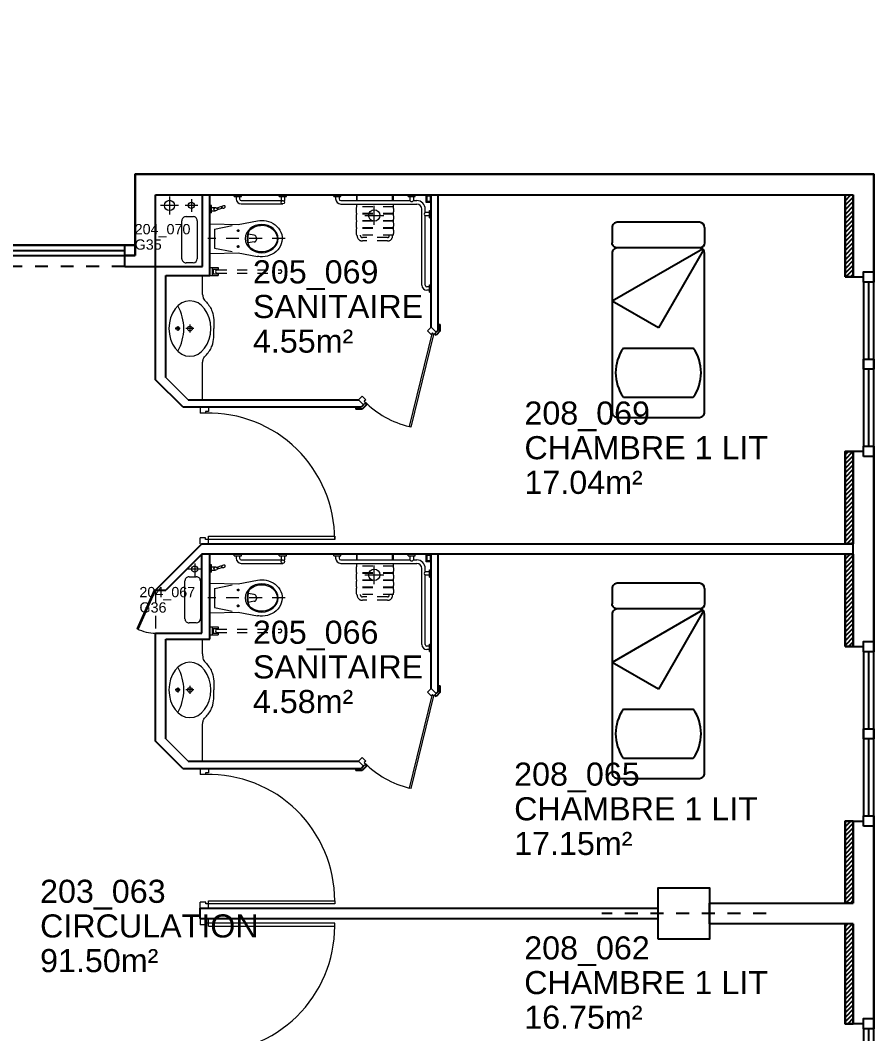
# Model space of a CAD drawing. Header units: metres. Extents: x -5 to 211, y -2 to 116.
# Drawn here: x 202.53 to 210.85, y 62.25 to 72.12 of the extents above; entities that cross this region are included whole.
import ezdxf

# ---------------------------------------------------------------- set-up
doc = ezdxf.new("R2010")
doc.units = ezdxf.units.M
doc.header["$MEASUREMENT"] = 0
for name, pattern in [('CACHÉ', [0.25, 0.125, -0.125]), ('CONTINU', [0]), ('HIDDEN2', [0.1875, 0.125, -0.0625])]:
    doc.linetypes.add(name, pattern=pattern)
doc.layers.get('0').update_dxf_attribs({"linetype": 'CONTINUOUS'})
for name, color, linetype, lineweight in [('003 Mur porteur', 7, 'CONTINUOUS', 18), ('A_PORT', 8, 'CONTINUOUS', 0), ('A_SANI', 5, 'CONTINU', 0)]:
    doc.layers.add(name, color=color, linetype=linetype, lineweight=lineweight)
for name, color, linetype in [('003 murs porteurs', 7, 'CONTINUOUS'), ('004 cloisons', 7, 'CONTINUOUS'), ('004 isolation', 7, 'CONTINUOUS'), ('007 Fenêtre', 7, 'CONTINUOUS'), ('400 Lits', 150, 'CONTINUOUS'), ('A_Etiqu_Gaine', 8, 'CONTINUOUS'), ('A_Etiqu_Gaine_code', 8, 'CONTINUOUS'), ('A_Etiqu_Local', 8, 'CONTINUOUS'), ('CONTOUR', 54, 'CONTINUOUS')]:
    doc.layers.add(name, color=color, linetype=linetype)
doc.styles.add('Attribut', font='arial.ttf')

# ---------------------------------------------------------------- blocks, each defined once
blk = doc.blocks.new('BROCA5-G1096')
at = {"layer": '004 cloisons', "color": 1, "linetype": 'Continuous'}
for p, q in [((57.100014, 24.483267), (58.600014, 24.483267)), ((57.100014, 24.433256), (58.600014, 24.433256)), ((57.100014, 24.383268), (58.700012, 24.383261))]:
    blk.add_line(p, q, dxfattribs=at)
at = {"layer": '004 cloisons', "color": 7, "linetype": 'Continuous'}
for points in [[(57.100014, 24.383268), (57.000015, 24.383268), (57.000015, 24.483267), (57.100014, 24.483267)], [(58.700012, 24.383268), (58.600014, 24.383268), (58.600014, 24.483267), (58.700012, 24.483267)]]:
    blk.add_lwpolyline(points, close=True, dxfattribs=at)
blk = doc.blocks.new('BROCA4-G957')
at = {"layer": '004 cloisons', "color": 1, "linetype": 'Continuous'}
for p, q in [((65.799568, 16.849983), (65.799561, 15.249981)), ((65.849564, 16.849983), (65.849564, 16.099981)), ((65.899559, 15.249981), (65.899567, 16.849983)), ((65.849564, 15.999983), (65.849564, 15.249981))]:
    blk.add_line(p, q, dxfattribs=at)
at = {"layer": '004 cloisons', "color": 7, "linetype": 'Continuous'}
for points in [[(65.799568, 16.849983), (65.799568, 16.949982), (65.899567, 16.949982), (65.899567, 16.849983)], [(65.799568, 15.999983), (65.799568, 16.099981), (65.899567, 16.099981), (65.899567, 15.999983)], [(65.799561, 15.149982), (65.799561, 15.249981), (65.899559, 15.249981), (65.899559, 15.149982)]]:
    blk.add_lwpolyline(points, close=True, dxfattribs=at)
blk = doc.blocks.new('BROCA4-G1170')
at = {"layer": '004 cloisons', "color": 1, "linetype": 'Continuous'}
for p, q in [((65.799568, 20.524237), (65.799561, 18.924234)), ((65.849564, 20.524237), (65.849564, 19.774235)), ((65.899559, 18.924234), (65.899567, 20.524237)), ((65.849564, 19.674236), (65.849564, 18.924234))]:
    blk.add_line(p, q, dxfattribs=at)
at = {"layer": '004 cloisons', "color": 7, "linetype": 'Continuous'}
for points in [[(65.799568, 20.524237), (65.799568, 20.624235), (65.899567, 20.624235), (65.899567, 20.524237)], [(65.799568, 19.674236), (65.799568, 19.774235), (65.899567, 19.774235), (65.899567, 19.674236)], [(65.799561, 18.824236), (65.799561, 18.924234), (65.899559, 18.924234), (65.899559, 18.824236)]]:
    blk.add_lwpolyline(points, close=True, dxfattribs=at)
blk = doc.blocks.new('BROCA4-G1181')
at = {"layer": '004 cloisons', "color": 1, "linetype": 'Continuous'}
for p, q in [((65.799561, 24.12495), (65.799561, 22.524948)), ((65.849564, 24.12495), (65.849564, 23.374949)), ((65.899551, 22.524948), (65.899567, 24.12495)), ((65.849564, 23.27495), (65.849564, 22.524948))]:
    blk.add_line(p, q, dxfattribs=at)
at = {"layer": '004 cloisons', "color": 7, "linetype": 'Continuous'}
for points in [[(65.799561, 24.12495), (65.799561, 24.224949), (65.899567, 24.224949), (65.899567, 24.12495)], [(65.799561, 23.27495), (65.799561, 23.374949), (65.899567, 23.374949), (65.899567, 23.27495)], [(65.799561, 22.42495), (65.799561, 22.524948), (65.899551, 22.524948), (65.899551, 22.42495)]]:
    blk.add_lwpolyline(points, close=True, dxfattribs=at)
blk = doc.blocks.new('A_Etiqu_Local')
at = {"style": 'Attribut', "flags": 1}
for tag, p in [('CODE_HOPITAL', (-0.4463, 1.9645)), ('CODE_SITE', (-0.4463, 1.7395)), ('CODE_BATIMENT', (-0.4463, 1.5145)), ('CODE_SECTEUR', (-0.4463, 1.2895)), ('CODE_ETAGE', (-0.4463, 1.0645)), ('NOM_NORMALISE', (-0.4463, -0.843)), ('SECTEUR_ACTIVITE', (-0.4463, -1.068)), ('SOUS_SECTEUR_ACTIVITE', (-0.4463, -1.293)), ('VOLUME', (-0.4463, -1.518)), ('SERVICE', (-0.4463, -1.743)), ('CODE_UG', (-0.4463, -1.968)), ('CODE_UA', (-0.4463, -2.193)), ('CODE_POLE', (-0.4463, -2.418)), ('OCCUPANT_EXTERNE', (-0.4463, -2.643)), ('DISPONIBILITE', (-0.4463, -2.868)), ('ACCES_HANDICAPES', (-0.4463, -3.093)), ('NATURE_SOL', (-0.4463, -3.318)), ('RISQUE_LABORATOIRE', (-0.4463, -3.543)), ('AMIANTE', (-0.4463, -3.768))]:
    blk.add_attdef(tag, p, '', height=0.15, dxfattribs=at)
at = {"layer": 'A_Etiqu_Local', "style": 'Attribut'}
for tag, p in [('CODE_PIECE', (-0.4437, 0.5281)), ('NOM_USAGE', (-0.4437, 0.1906)), ('SURFACE', (-0.4437, -0.1469))]:
    blk.add_attdef(tag, p, '', height=0.225, dxfattribs=at)
blk = doc.blocks.new('A_Etiqu_Gaine')
at = {"style": 'Attribut', "flags": 1}
for tag, p in [('CODE_HOPITAL', (-0.4323, 0.8651)), ('CODE_SITE', (-0.4323, 0.7151)), ('CODE_BATIMENT', (-0.4323, 0.5651)), ('CODE_SECTEUR', (-0.4323, 0.4151)), ('CODE_ETAGE', (-0.4323, 0.2651)), ('NOM_NORMALISE', (-0.4323, -0.3349)), ('SECTEUR_ACTIVITE', (-0.4323, -0.4849)), ('SOUS_SECTEUR_ACTIVITE', (-0.4323, -0.6349)), ('SURFACE', (-0.4323, -0.7849)), ('CODE_UG', (-0.4323, -0.9349)), ('CODE_POLE', (-0.4323, -1.0849)), ('AMIANTE', (-0.4323, -1.2349))]:
    blk.add_attdef(tag, p, '', height=0.1, dxfattribs=at)
at = {"layer": 'A_Etiqu_Gaine', "style": 'Attribut'}
blk.add_attdef('NOM_USAGE', (-0.4323, -0.1849), '', height=0.1, dxfattribs=at)
at = {"layer": 'A_Etiqu_Gaine_code', "style": 'Attribut'}
blk.add_attdef('CODE_PIECE', (-0.4323, -0.0349), '', height=0.1, dxfattribs=at)

msp = doc.modelspace()

# ---------------------------------------------------------------- linework, layer by layer
at = {"layer": '003 Mur porteur', "color": 8, "linetype": 'Continuous'}
for p, q in [((204.1667, 68.4242), (203.9499, 68.641)), ((204.1667, 64.904), (203.9499, 65.1208))]:
    msp.add_line(p, q, dxfattribs=at)
at = {"layer": '003 murs porteurs', "color": 8, "linetype": 'Continuous'}
for p, q in [((203.6499, 69.8294), (203.6499, 70.6212)), ((203.8499, 69.7208), (203.8499, 70.4212)), ((203.8499, 70.4212), (210.6494, 70.4212)), ((203.5499, 69.8294), (203.6499, 69.8294)), ((203.5499, 69.7208), (203.5499, 69.8294)), ((203.5499, 69.7208), (203.8499, 69.7208))]:
    msp.add_line(p, q, dxfattribs=at)
at = {"layer": '003 murs porteurs', "color": 8, "linetype": 'CACHÉ'}
msp.add_line((203.5502, 69.7208), (202.0502, 69.7208), dxfattribs=at)
at = {"layer": '003 murs porteurs', "color": 8, "linetype": 'Continuous'}
for points in [[(203.6499, 70.6212), (210.8494, 70.6212), (210.8494, 69.6711)], [(210.5694, 70.4212), (210.5694, 69.6211)], [(210.6494, 69.6211), (210.6494, 70.4212)], [(210.5694, 69.6211), (210.7494, 69.6211)], [(210.7494, 67.9214), (210.5694, 67.9211), (210.5694, 67.0209), (210.6494, 67.0209)], [(210.6494, 66.0204), (210.6494, 67.9214)], [(210.8494, 67.8711), (210.8494, 66.0704)], [(210.6494, 66.9206), (210.5694, 66.9206), (210.5694, 66.0204)], [(210.5694, 66.0204), (210.7494, 66.0204)], [(210.6494, 64.3204), (210.5694, 64.3204), (210.5694, 63.5209)], [(210.6494, 63.5209), (210.6494, 64.3206), (210.7494, 64.3206)], [(210.8494, 64.2704), (210.8494, 62.3461)], [(210.6494, 63.3209), (209.2499, 63.3209), (209.2499, 63.5209), (210.6494, 63.5209)], [(210.7494, 62.3461), (210.5694, 62.3461), (210.5694, 63.3209)], [(210.6494, 63.3209), (210.6494, 62.3461)]]:
    msp.add_lwpolyline(points, dxfattribs=at)
at = {"layer": '004 cloisons', "color": 8, "linetype": 'Continuous'}
for p, q in [((204.3069, 69.7208), (204.3069, 70.4212)), ((204.3799, 69.6354), (204.3799, 70.4212)), ((206.5351, 69.1313), (206.5351, 70.4212)), ((206.6051, 69.1029), (206.6051, 70.4212)), ((203.8499, 68.6196), (203.8499, 69.7208)), ((203.8499, 69.7208), (204.3069, 69.7208)), ((203.9499, 68.641), (203.9499, 69.6354)), ((203.9499, 69.6354), (204.3799, 69.6354)), ((206.6051, 69.1029), (206.5843, 69.0821)), ((206.6051, 69.1565), (206.6251, 69.1565)), ((206.6251, 69.0947), (206.6251, 69.1565)), ((206.5712, 69.0691), (206.5854, 69.0549)), ((206.6251, 69.0947), (206.5854, 69.0549)), ((204.1153, 68.3542), (203.8499, 68.6196)), ((204.1667, 68.4242), (205.8274, 68.4242)), ((204.1153, 68.3542), (205.8564, 68.3542)), ((205.8029, 68.3542), (205.8029, 68.3342)), ((205.8647, 68.3342), (205.8029, 68.3342)), ((205.8772, 68.375), (205.8564, 68.3542)), ((205.9084, 68.3779), (205.8647, 68.3342)), ((205.9084, 68.3779), (205.8942, 68.392)), ((204.2999, 66.9209), (203.9502, 66.5712)), ((204.2999, 66.1509), (204.2999, 66.9209)), ((204.3799, 66.0909), (204.3799, 66.9209)), ((206.5351, 65.6118), (206.5351, 66.9209)), ((206.6051, 65.5828), (206.6051, 66.9209)), ((203.8499, 66.5712), (203.9502, 66.5712)), ((203.8499, 65.0994), (203.8499, 66.1509)), ((203.8499, 66.1509), (204.2999, 66.1509)), ((203.9499, 65.1208), (203.9499, 66.0909)), ((203.9499, 66.0909), (204.3799, 66.0909)), ((206.5712, 65.5489), (206.5854, 65.5347)), ((206.6051, 65.5828), (206.5843, 65.5619)), ((206.6251, 65.5745), (206.5854, 65.5347)), ((206.6051, 65.6363), (206.6251, 65.6363)), ((206.6251, 65.5745), (206.6251, 65.6363)), ((204.1153, 64.834), (203.8499, 65.0994)), ((204.1667, 64.904), (205.8274, 64.904)), ((205.9084, 64.8577), (205.8647, 64.814)), ((205.9084, 64.8577), (205.8942, 64.8719)), ((204.1153, 64.834), (205.8564, 64.834)), ((205.8029, 64.834), (205.8029, 64.814)), ((205.8647, 64.814), (205.8029, 64.814)), ((205.8772, 64.8548), (205.8564, 64.834)), ((204.2863, 63.3709), (204.2863, 63.4709)), ((204.2863, 63.4709), (208.7499, 63.4709)), ((204.2863, 63.3709), (208.7499, 63.3709))]:
    msp.add_line(p, q, dxfattribs=at)
at = {"layer": '004 cloisons', "color": 8, "linetype": 'CACHÉ'}
msp.add_line((209.7999, 63.4209), (208.1999, 63.4209), dxfattribs=at)
at = {"layer": '004 cloisons', "color": 8, "linetype": 'Continuous'}
for points in [[(203.8499, 66.5712), (204.2996, 67.0209), (210.6494, 67.0209)], [(210.6494, 66.9209), (204.2999, 66.9209)]]:
    msp.add_lwpolyline(points, dxfattribs=at)
msp.add_lwpolyline([(208.7499, 63.1709), (208.7499, 63.6709), (209.2499, 63.6709), (209.2499, 63.1709)], close=True, dxfattribs=at)
at = {"layer": '004 isolation', "color": 8, "linetype": 'Continuous'}
for p, q in [((210.5694, 69.6211), (210.5694, 70.4212)), ((210.5694, 70.4212), (210.6494, 70.4212)), ((210.5835, 70.4212), (210.5694, 70.407)), ((210.5694, 70.3629), (210.6277, 70.4212)), ((210.6494, 70.3987), (210.5694, 70.3187)), ((210.6494, 70.4212), (210.6494, 69.6211)), ((210.5694, 70.2744), (210.6494, 70.3544)), ((210.6494, 70.3102), (210.5694, 70.2303)), ((210.5694, 70.1861), (210.6494, 70.2661)), ((210.6494, 70.2219), (210.5694, 70.1419)), ((210.5694, 70.0977), (210.6494, 70.1777)), ((210.6494, 70.1335), (210.5694, 70.0535)), ((210.5694, 70.0093), (210.6494, 70.0893)), ((210.6494, 70.0451), (210.5694, 69.9651)), ((210.5694, 69.9209), (210.6494, 70.0009)), ((210.6494, 69.9567), (210.5694, 69.8767)), ((210.5694, 69.8325), (210.6494, 69.9125)), ((210.6494, 69.8683), (210.5694, 69.7883)), ((210.5694, 69.7441), (210.6494, 69.8241)), ((210.6494, 69.7799), (210.5694, 69.6999)), ((210.5694, 69.6558), (210.6494, 69.7357)), ((210.6494, 69.6211), (210.5694, 69.6211)), ((210.6494, 69.6915), (210.579, 69.6211)), ((210.6232, 69.6211), (210.6494, 69.6473)), ((210.5694, 67.9211), (210.6494, 67.9211)), ((210.5694, 67.0209), (210.5694, 67.9211)), ((210.6026, 67.9211), (210.5694, 67.8879)), ((210.5694, 67.8438), (210.6468, 67.9211)), ((210.6494, 67.9211), (210.6494, 67.0209)), ((210.6494, 67.8795), (210.5694, 67.7995)), ((210.5694, 67.7553), (210.6494, 67.8353)), ((210.6494, 67.7911), (210.5694, 67.7112)), ((210.5694, 67.667), (210.6494, 67.747)), ((210.6494, 67.7027), (210.5694, 67.6227)), ((210.5694, 67.5786), (210.6494, 67.6585)), ((210.6494, 67.6144), (210.5694, 67.5344)), ((210.5694, 67.4902), (210.6494, 67.5702)), ((210.6494, 67.5259), (210.5694, 67.446)), ((210.5694, 67.4018), (210.6494, 67.4818)), ((210.6494, 67.4376), (210.5694, 67.3576)), ((210.5694, 67.3135), (210.6494, 67.3934)), ((210.6494, 67.3492), (210.5694, 67.2692)), ((210.5694, 67.225), (210.6494, 67.305)), ((210.6494, 67.2608), (210.5694, 67.1809)), ((210.5694, 67.1367), (210.6494, 67.2166)), ((210.6494, 67.1724), (210.5694, 67.0924)), ((210.5694, 67.0483), (210.6494, 67.1282)), ((210.6494, 67.084), (210.5862, 67.0208)), ((210.6304, 67.0209), (210.6494, 67.0399)), ((210.6494, 67.0209), (210.5694, 67.0209)), ((210.5694, 66.0204), (210.5694, 66.9206)), ((210.5694, 66.9206), (210.6494, 66.9206)), ((210.5743, 66.9206), (210.5694, 66.9157)), ((210.5694, 66.8715), (210.6185, 66.9206)), ((210.6494, 66.9072), (210.5694, 66.8272)), ((210.5694, 66.7831), (210.6494, 66.863)), ((210.6494, 66.9206), (210.6494, 66.0204)), ((210.6494, 66.8189), (210.5694, 66.7389)), ((210.5694, 66.6947), (210.6494, 66.7747)), ((210.6494, 66.7304), (210.5694, 66.6505)), ((210.5694, 66.6063), (210.6494, 66.6863)), ((210.6494, 66.6421), (210.5694, 66.5621)), ((210.5694, 66.5179), (210.6494, 66.5979)), ((210.6494, 66.5537), (210.5694, 66.4737)), ((210.5694, 66.4295), (210.6494, 66.5095)), ((210.6494, 66.4653), (210.5694, 66.3853)), ((210.5694, 66.3412), (210.6494, 66.4211)), ((210.6494, 66.3769), (210.5694, 66.2969)), ((210.5694, 66.2527), (210.6494, 66.3327)), ((210.6494, 66.2885), (210.5694, 66.2086)), ((210.5694, 66.1644), (210.6494, 66.2444)), ((210.6494, 66.2001), (210.5694, 66.1201)), ((210.5694, 66.076), (210.6494, 66.1559)), ((210.6494, 66.1118), (210.5694, 66.0318)), ((210.6022, 66.0203), (210.6494, 66.0676)), ((210.6494, 66.0204), (210.5694, 66.0204)), ((210.6494, 66.0233), (210.6464, 66.0204)), ((210.5694, 63.5209), (210.5694, 64.3204)), ((210.5694, 64.3204), (210.6494, 64.3204)), ((210.5815, 64.3204), (210.5694, 64.3083)), ((210.5694, 64.2641), (210.6257, 64.3204)), ((210.6494, 64.2999), (210.5694, 64.2199)), ((210.6494, 64.3204), (210.6494, 63.5209)), ((210.5694, 64.1757), (210.6494, 64.2557)), ((210.6494, 64.2115), (210.5694, 64.1315)), ((210.5694, 64.0873), (210.6494, 64.1673)), ((210.6494, 64.1232), (210.5694, 64.0432)), ((210.5694, 63.999), (210.6494, 64.0789)), ((210.6494, 64.0347), (210.5694, 63.9547)), ((210.5694, 63.9105), (210.6494, 63.9905)), ((210.6494, 63.9464), (210.5694, 63.8664)), ((210.5694, 63.8222), (210.6494, 63.9022)), ((210.6494, 63.858), (210.5694, 63.778)), ((210.5694, 63.7338), (210.6494, 63.8138)), ((210.6494, 63.7696), (210.5694, 63.6896)), ((210.5694, 63.6454), (210.6494, 63.7254)), ((210.6494, 63.6812), (210.5694, 63.6012)), ((210.5694, 63.557), (210.6494, 63.637)), ((210.6494, 63.5928), (210.5775, 63.5209)), ((210.6494, 63.5209), (210.5694, 63.5209)), ((210.6217, 63.5209), (210.6494, 63.5486)), ((210.5694, 63.3209), (210.5694, 62.3461)), ((210.6494, 63.3209), (210.5694, 63.3209)), ((210.5985, 63.3209), (210.5694, 63.2918)), ((210.5694, 63.2476), (210.6427, 63.3209)), ((210.6494, 63.2834), (210.5694, 63.2034)), ((210.6494, 62.3461), (210.6494, 63.3209)), ((210.5694, 63.1592), (210.6494, 63.2392)), ((210.6494, 63.195), (210.5694, 63.115)), ((210.5694, 63.0708), (210.6494, 63.1508)), ((210.6494, 63.1066), (210.5694, 63.0266)), ((210.5694, 62.9824), (210.6494, 63.0624)), ((210.6494, 63.0182), (210.5694, 62.9382)), ((210.5694, 62.894), (210.6494, 62.974)), ((210.6494, 62.9298), (210.5694, 62.8498)), ((210.5694, 62.8057), (210.6494, 62.8857)), ((210.6494, 62.8415), (210.5694, 62.7615)), ((210.5694, 62.7173), (210.6494, 62.7973)), ((210.6494, 62.7531), (210.5694, 62.6731)), ((210.5694, 62.6289), (210.6494, 62.7089)), ((210.6494, 62.6647), (210.5694, 62.5847)), ((210.5694, 62.5405), (210.6494, 62.6205)), ((210.6494, 62.5763), (210.5694, 62.4963)), ((210.5694, 62.4521), (210.6494, 62.5321)), ((210.6494, 62.4879), (210.5694, 62.4079)), ((210.5694, 62.3637), (210.6494, 62.4437)), ((210.6494, 62.3995), (210.596, 62.3461)), ((210.5694, 62.3461), (210.6494, 62.3461)), ((210.6402, 62.3461), (210.6494, 62.3553))]:
    msp.add_line(p, q, dxfattribs=at)
at = {"layer": '400 Lits', "color": 8, "linetype": 'Continuous'}
for p, q in [((208.3001, 70.1028), (208.3001, 69.9528)), ((209.2001, 70.1028), (209.2001, 69.9528)), ((209.1812, 69.892), (208.3001, 69.3832)), ((209.1501, 69.9028), (208.3501, 69.9028)), ((209.1892, 69.884), (208.7501, 69.1234)), ((208.7501, 69.1234), (208.3001, 69.3832)), ((208.4093, 68.9267), (209.0909, 68.9267)), ((208.4093, 68.4496), (209.0909, 68.4496)), ((208.3001, 66.5862), (208.3001, 66.4362)), ((209.2001, 66.5862), (209.2001, 66.4362)), ((209.1812, 66.3753), (208.3001, 65.8666)), ((209.1501, 66.3862), (208.3501, 66.3862)), ((209.1892, 66.3673), (208.7501, 65.6068)), ((208.7501, 65.6068), (208.3001, 65.8666)), ((208.4093, 65.41), (209.0909, 65.41)), ((208.4093, 64.9329), (209.0909, 64.9329))]:
    msp.add_line(p, q, dxfattribs=at)
for points in [[(209.2001, 70.1028, 0.414213), (209.1501, 70.1528), (208.3501, 70.1528, 0.414214), (208.3001, 70.1028)], [(209.2001, 69.9528, -0.414213), (209.1501, 69.9028), (208.3501, 69.9028, -0.414214), (208.3001, 69.9528)], [(209.2001, 69.8528, 0.414213), (209.1501, 69.9028), (208.3501, 69.9028, 0.414214), (208.3001, 69.8528)], [(208.3001, 69.8531), (208.3001, 68.3028, 0.414214), (208.3501, 68.2528), (209.1501, 68.2528, 0.414214), (209.2001, 68.3028), (209.2001, 69.8531)], [(209.2001, 66.5862, 0.414213), (209.1501, 66.6362), (208.3501, 66.6362, 0.414214), (208.3001, 66.5862)], [(209.2001, 66.4362, -0.414213), (209.1501, 66.3862), (208.3501, 66.3862, -0.414214), (208.3001, 66.4362)], [(209.2001, 66.3362, 0.414213), (209.1501, 66.3862), (208.3501, 66.3862, 0.414214), (208.3001, 66.3362)], [(208.3001, 66.3365), (208.3001, 64.7862, 0.414214), (208.3501, 64.7362), (209.1501, 64.7362, 0.414214), (209.2001, 64.7862), (209.2001, 66.3365)]]:
    msp.add_lwpolyline(points, format="xyb", dxfattribs=at)
for centre, start, end in [((208.7501, 68.6881), 145.00777, 214.99254), ((208.7501, 68.6881), 325.00791, 34.99193), ((208.7501, 65.1715), 145.00777, 214.99254), ((208.7501, 65.1715), 325.00791, 34.99193)]:
    msp.add_arc(centre, 0.416, start, end, dxfattribs=at)
at = {"layer": 'A_PORT', "color": 8}
for p, q in [((206.544, 69.0654), (206.3231, 68.1624)), ((206.3425, 68.1578), (206.5634, 69.0606)), ((206.5634, 69.0606), (206.544, 69.0654)), ((206.3425, 68.1578), (206.3231, 68.1625)), ((206.544, 65.5452), (206.323, 64.6422)), ((206.3425, 64.6376), (206.5634, 65.5404)), ((206.5634, 65.5404), (206.544, 65.5452)), ((206.3425, 64.6376), (206.3231, 64.6423))]:
    msp.add_line(p, q, dxfattribs=at)
at = {"layer": 'A_PORT', "color": 8, "linetype": 'Continuous'}
for p, q in [((204.286, 68.3542), (204.366, 68.3542)), ((204.286, 68.3542), (204.286, 68.2943)), ((204.366, 68.3542), (204.366, 68.3103)), ((204.3382, 68.2943), (204.286, 68.2943)), ((204.366, 68.3103), (204.3382, 68.3103)), ((204.3382, 68.3103), (204.3382, 68.2943)), ((204.286, 67.0208), (204.286, 67.0806)), ((204.3382, 67.0806), (204.286, 67.0806)), ((204.3382, 67.0646), (204.3382, 67.0806)), ((205.596, 67.0646), (204.3382, 67.0646)), ((204.366, 67.0208), (204.366, 67.0946)), ((204.366, 67.0946), (205.596, 67.0946)), ((205.596, 67.0946), (205.596, 67.0646)), ((203.6707, 66.1958), (203.839, 66.5775)), ((203.8499, 66.5712), (203.6816, 66.1895)), ((203.839, 66.5775), (203.8499, 66.5712)), ((203.6816, 66.1895), (203.6707, 66.1958)), ((204.286, 64.8343), (204.286, 64.7744)), ((204.3382, 64.7744), (204.286, 64.7744)), ((204.2863, 64.8343), (204.366, 64.8343)), ((204.366, 64.7904), (204.3382, 64.7904)), ((204.3382, 64.7904), (204.3382, 64.7744)), ((204.366, 64.8343), (204.366, 64.7904)), ((204.3385, 63.5308), (204.2863, 63.5308)), ((204.2863, 63.4709), (204.2863, 63.5308)), ((204.3385, 63.5148), (204.3385, 63.5308)), ((205.5967, 63.5148), (204.3385, 63.5148)), ((204.3663, 63.4709), (204.3663, 63.5448)), ((204.3663, 63.5448), (205.5967, 63.5448)), ((205.5967, 63.5448), (205.5967, 63.5148)), ((204.2863, 63.3709), (204.2863, 63.311)), ((204.3385, 63.311), (204.2863, 63.311)), ((204.3385, 63.327), (204.3385, 63.311)), ((205.5967, 63.327), (204.3385, 63.327)), ((204.3663, 63.297), (204.3663, 63.3709)), ((204.3663, 63.297), (205.5967, 63.297)), ((205.5967, 63.297), (205.5967, 63.327))]:
    msp.add_line(p, q, dxfattribs=at)
at = {"layer": 'A_PORT', "color": 8, "linetype": 'CACHÉ'}
msp.add_line((203.8499, 66.5712), (203.8499, 66.1509), dxfattribs=at)
at = {"layer": 'A_PORT', "color": 8}
for points in [[(206.5846, 69.0818), (206.5634, 69.0606), (206.5493, 69.0747), (206.5351, 69.0606), (206.4998, 69.096), (206.5351, 69.1313), (206.5846, 69.0818)], [(205.8987, 68.4242), (205.8846, 68.4101), (205.8987, 68.3959), (205.8775, 68.3747), (205.828, 68.4242), (205.8634, 68.4596), (205.8987, 68.4242)], [(206.5846, 65.5616), (206.5634, 65.5404), (206.5493, 65.5546), (206.5351, 65.5404), (206.4998, 65.5758), (206.5351, 65.6111), (206.5846, 65.5616)], [(205.8987, 64.904), (205.8846, 64.8899), (205.8987, 64.8757), (205.8775, 64.8545), (205.828, 64.904), (205.8634, 64.9394), (205.8987, 64.904)]]:
    msp.add_lwpolyline(points, dxfattribs=at)
for centre in [(206.5493, 69.0747), (206.5493, 65.5546)]:
    msp.add_arc(centre, 0.94, 225, 256.07535, dxfattribs=at)
at = {"layer": 'A_PORT', "color": 8, "linetype": 'Continuous'}
for centre, radius, start, end in [((204.366, 67.0646), 1.23, 360, 91.29426), ((203.839, 66.4873), 0.3366, 240.00001, 271.85964), ((204.366, 63.5448), 1.23, 360, 91.29426), ((204.366, 63.297), 1.23, 268.70574, 0)]:
    msp.add_arc(centre, radius, start, end, dxfattribs=at)
at = {"layer": 'A_SANI', "color": 8, "linetype": 'Continuous'}
for p, q in [((203.9861, 70.4049), (203.9861, 70.2292)), ((204.617, 70.4044), (204.617, 70.4212)), ((204.617, 70.4044), (204.6877, 70.4044)), ((204.6359, 70.4044), (204.6359, 70.3812)), ((204.6689, 70.4044), (204.6689, 70.3812)), ((204.6877, 70.4044), (204.6877, 70.4212)), ((205.0551, 70.4212), (205.1258, 70.4212)), ((205.0551, 70.4044), (205.0551, 70.4212)), ((205.0551, 70.4044), (205.1258, 70.4044)), ((205.074, 70.4044), (205.074, 70.3642)), ((205.107, 70.4044), (205.107, 70.3642)), ((205.1258, 70.4044), (205.1258, 70.4212)), ((205.586, 70.4043), (205.586, 70.421)), ((205.586, 70.4043), (205.6568, 70.4043)), ((205.6049, 70.4043), (205.6049, 70.381)), ((205.6379, 70.4043), (205.6379, 70.381)), ((205.6568, 70.4043), (205.6568, 70.421)), ((206.3108, 70.421), (206.3815, 70.421)), ((206.3108, 70.4043), (206.3108, 70.421)), ((206.3108, 70.4043), (206.3815, 70.4043)), ((206.3296, 70.4043), (206.3296, 70.364)), ((206.3626, 70.4043), (206.3626, 70.364)), ((206.3815, 70.4043), (206.3815, 70.421)), ((206.4882, 70.346), (206.4882, 70.421)), ((206.4882, 70.421), (206.5351, 70.421)), ((206.4982, 70.356), (206.4982, 70.411)), ((206.4982, 70.411), (206.5251, 70.411)), ((206.5251, 70.411), (206.5251, 70.356)), ((206.5351, 70.421), (206.5351, 70.346)), ((204.0739, 70.317), (203.8982, 70.317)), ((204.2614, 70.317), (204.1384, 70.317)), ((204.1999, 70.3785), (204.1999, 70.2555)), ((204.3966, 70.3154), (204.3799, 70.3154)), ((204.3799, 70.3154), (204.3799, 70.2447)), ((204.3966, 70.2447), (204.3966, 70.3154)), ((204.3966, 70.2965), (204.4369, 70.2965)), ((204.4562, 70.2938), (204.4471, 70.2909)), ((204.4899, 70.3059), (204.4558, 70.295)), ((204.4558, 70.295), (204.4613, 70.2778)), ((204.4954, 70.2887), (204.4613, 70.2778)), ((204.4899, 70.3059), (204.4954, 70.2887)), ((204.498, 70.3072), (204.4902, 70.3047)), ((204.5028, 70.2923), (204.495, 70.2898)), ((204.6859, 70.3642), (205.0905, 70.3642)), ((204.6859, 70.3312), (205.0905, 70.3312)), ((205.6549, 70.364), (206.3296, 70.364)), ((205.6549, 70.331), (206.3951, 70.331)), ((205.9813, 70.1271), (205.9813, 70.3117)), ((206.3626, 70.364), (206.3951, 70.364)), ((206.5351, 70.346), (206.4882, 70.346)), ((206.5251, 70.356), (206.4982, 70.356)), ((204.1469, 70.2083), (204.2169, 70.2083)), ((204.3966, 70.2447), (204.3799, 70.2447)), ((204.3966, 70.2635), (204.4347, 70.2635)), ((204.461, 70.2789), (204.4506, 70.2756)), ((205.889, 70.2194), (206.0736, 70.2194)), ((206.4451, 69.5408), (206.4451, 70.281)), ((206.4781, 70.2485), (206.4781, 70.281)), ((206.5184, 70.2485), (206.4781, 70.2485)), ((206.5184, 70.2155), (206.4781, 70.2155)), ((206.4781, 69.5408), (206.4781, 70.2155)), ((206.5184, 70.1967), (206.5184, 70.2674)), ((206.5184, 70.2674), (206.5351, 70.2674)), ((206.5184, 70.1967), (206.5351, 70.1967)), ((206.5351, 70.1967), (206.5351, 70.2674)), ((204.1069, 69.7983), (204.1069, 70.1683)), ((204.2569, 70.1683), (204.2569, 69.7983)), ((204.3845, 70.1393), (204.6545, 70.1318)), ((204.4252, 70.0874), (204.5952, 70.1216)), ((204.6545, 70.1318), (204.845, 70.1682)), ((204.4252, 70.0874), (204.4252, 69.9011)), ((204.6425, 70.0718), (204.6665, 70.0718)), ((204.6545, 70.0838), (204.6545, 70.0598)), ((204.812, 70.0274), (204.7537, 70.0371)), ((204.8328, 70.0027), (204.8328, 69.9858)), ((204.4252, 69.9011), (204.5952, 69.8669)), ((204.6425, 69.9168), (204.6665, 69.9168)), ((204.6545, 69.9048), (204.6545, 69.9288)), ((204.812, 69.9612), (204.7539, 69.9514)), ((204.3845, 69.8493), (204.6545, 69.8568)), ((204.6545, 69.8568), (204.845, 69.8203)), ((204.2169, 69.7583), (204.1469, 69.7583)), ((204.3799, 69.7134), (204.4594, 69.7134)), ((204.4009, 69.7134), (204.4009, 69.6354)), ((204.4009, 69.6975), (204.4594, 69.6975)), ((204.4119, 69.6975), (204.4119, 69.6512)), ((204.4518, 69.6975), (204.4518, 69.6909)), ((204.4594, 69.7134), (204.4594, 69.6975)), ((204.3083, 69.4492), (204.3083, 69.6354)), ((204.3799, 69.6354), (204.4594, 69.6354)), ((204.4009, 69.6512), (204.4594, 69.6512)), ((204.4518, 69.6579), (204.4518, 69.6512)), ((204.4594, 69.6512), (204.4594, 69.6354)), ((206.5184, 69.5238), (206.4951, 69.5238)), ((206.5184, 69.5427), (206.5351, 69.5427)), ((206.5184, 69.472), (206.5184, 69.5427)), ((206.5184, 69.4908), (206.4951, 69.4908)), ((206.5184, 69.472), (206.5351, 69.472)), ((204.09, 69.1181), (204.0421, 69.1181)), ((204.066, 69.142), (204.066, 69.0942)), ((204.2226, 69.1181), (204.1461, 69.1181)), ((204.1843, 69.1563), (204.1843, 69.0799)), ((204.3083, 68.4257), (204.3083, 68.787)), ((204.617, 66.9041), (204.617, 66.9209)), ((204.617, 66.9041), (204.6877, 66.9041)), ((204.6358, 66.9041), (204.6358, 66.8809)), ((204.6688, 66.9041), (204.6688, 66.8809)), ((204.6858, 66.8639), (205.0905, 66.8639)), ((204.6877, 66.9041), (204.6877, 66.9209)), ((205.0551, 66.9209), (205.1258, 66.9209)), ((205.0551, 66.9041), (205.0551, 66.9209)), ((205.0551, 66.9041), (205.1258, 66.9041)), ((205.074, 66.9041), (205.074, 66.8639)), ((205.107, 66.9041), (205.107, 66.8639)), ((205.1258, 66.9041), (205.1258, 66.9209)), ((205.586, 66.904), (205.586, 66.9207)), ((205.586, 66.904), (205.6567, 66.904)), ((205.6049, 66.904), (205.6049, 66.8807)), ((205.6379, 66.904), (205.6379, 66.8807)), ((205.6549, 66.8637), (206.3296, 66.8637)), ((205.6567, 66.904), (205.6567, 66.9207)), ((206.3108, 66.9207), (206.3815, 66.9207)), ((206.3108, 66.904), (206.3108, 66.9207)), ((206.3108, 66.904), (206.3815, 66.904)), ((206.3296, 66.904), (206.3296, 66.8637)), ((206.3626, 66.904), (206.3626, 66.8637)), ((206.3626, 66.8637), (206.3951, 66.8637)), ((206.3815, 66.904), (206.3815, 66.9207)), ((206.4882, 66.8457), (206.4882, 66.9207)), ((206.4882, 66.9207), (206.5351, 66.9207)), ((206.5351, 66.8457), (206.4882, 66.8457)), ((206.4982, 66.8557), (206.4982, 66.9107)), ((206.4982, 66.9107), (206.5251, 66.9107)), ((206.5251, 66.8557), (206.4982, 66.8557)), ((206.5251, 66.9107), (206.5251, 66.8557)), ((206.5351, 66.9207), (206.5351, 66.8457)), ((204.2888, 66.7743), (204.1658, 66.7743)), ((204.2323, 66.8284), (204.2323, 66.7054)), ((204.3966, 66.8151), (204.3799, 66.8151)), ((204.3799, 66.8151), (204.3799, 66.7444)), ((204.3966, 66.7444), (204.3799, 66.7444)), ((204.3966, 66.7444), (204.3966, 66.8151)), ((204.3966, 66.7962), (204.4369, 66.7962)), ((204.3966, 66.7632), (204.4347, 66.7632)), ((204.4562, 66.7935), (204.4471, 66.7906)), ((204.461, 66.7786), (204.4506, 66.7753)), ((204.4898, 66.8056), (204.4558, 66.7947)), ((204.4558, 66.7947), (204.4613, 66.7775)), ((204.4953, 66.7884), (204.4613, 66.7775)), ((204.4898, 66.8056), (204.4953, 66.7884)), ((204.498, 66.8069), (204.4902, 66.8044)), ((204.5028, 66.792), (204.495, 66.7895)), ((204.6858, 66.8309), (205.0905, 66.8309)), ((205.6549, 66.8307), (206.3951, 66.8307)), ((205.9813, 66.6268), (205.9813, 66.8114)), ((206.4451, 66.0405), (206.4451, 66.7807)), ((206.4781, 66.7482), (206.4781, 66.7807)), ((206.5184, 66.7482), (206.4781, 66.7482)), ((206.5184, 66.6964), (206.5184, 66.7671)), ((206.5184, 66.7671), (206.5351, 66.7671)), ((206.5351, 66.6964), (206.5351, 66.7671)), ((204.1368, 66.2906), (204.1368, 66.6606)), ((204.1768, 66.7006), (204.2468, 66.7006)), ((204.2868, 66.6606), (204.2868, 66.2906)), ((204.3845, 66.639), (204.6545, 66.6315)), ((204.6545, 66.6315), (204.845, 66.6679)), ((205.889, 66.7191), (206.0736, 66.7191)), ((206.5184, 66.7152), (206.4781, 66.7152)), ((206.4781, 66.0405), (206.4781, 66.7152)), ((206.5184, 66.6964), (206.5351, 66.6964)), ((204.4252, 66.5871), (204.5952, 66.6213)), ((204.4252, 66.5871), (204.4252, 66.4008)), ((204.6425, 66.5715), (204.6665, 66.5715)), ((204.6545, 66.5835), (204.6545, 66.5595)), ((204.812, 66.5271), (204.7537, 66.5369)), ((204.812, 66.4609), (204.7539, 66.4511)), ((204.8328, 66.5024), (204.8328, 66.4855)), ((204.3845, 66.349), (204.6545, 66.3565)), ((204.4252, 66.4008), (204.5952, 66.3666)), ((204.6425, 66.4165), (204.6665, 66.4165)), ((204.6545, 66.4045), (204.6545, 66.4285)), ((204.6545, 66.3565), (204.845, 66.32)), ((204.2468, 66.2506), (204.1768, 66.2506)), ((204.3799, 66.2131), (204.4594, 66.2131)), ((204.4009, 66.2131), (204.4009, 66.1351)), ((204.4009, 66.1972), (204.4594, 66.1972)), ((204.4009, 66.1509), (204.4594, 66.1509)), ((204.4119, 66.1972), (204.4119, 66.1509)), ((204.4518, 66.1972), (204.4518, 66.1906)), ((204.4518, 66.1576), (204.4518, 66.1509)), ((204.4594, 66.2131), (204.4594, 66.1972)), ((204.4594, 66.1509), (204.4594, 66.1351)), ((204.3083, 65.9493), (204.3083, 66.0909)), ((204.3799, 66.1351), (204.4594, 66.1351)), ((206.5184, 66.0424), (206.5351, 66.0424)), ((206.5184, 65.9717), (206.5184, 66.0424)), ((206.5184, 66.0235), (206.4951, 66.0235)), ((206.5184, 65.9905), (206.4951, 65.9905)), ((206.5184, 65.9717), (206.5351, 65.9717)), ((204.09, 65.5979), (204.0421, 65.5979)), ((204.066, 65.6218), (204.066, 65.574)), ((204.2226, 65.5979), (204.1461, 65.5979)), ((204.1843, 65.6362), (204.1843, 65.5597)), ((204.3083, 64.9055), (204.3083, 65.2668))]:
    msp.add_line(p, q, dxfattribs=at)
at = {"layer": 'A_SANI', "color": 8, "linetype": 'HIDDEN2', "ltscale": 0.5}
for p, q in [((205.8085, 70.421), (205.8085, 70.364)), ((205.8153, 70.364), (205.8153, 70.421)), ((206.1603, 70.364), (206.1603, 70.421)), ((206.1671, 70.421), (206.1671, 70.364)), ((205.8085, 70.331), (205.8085, 70.3028)), ((206.1671, 70.3028), (205.8085, 70.3028)), ((206.1671, 70.331), (206.1671, 70.3028)), ((206.1671, 70.2378), (205.8085, 70.2378)), ((205.8085, 70.2378), (205.8085, 70.2328)), ((206.1671, 70.2328), (205.8085, 70.2328)), ((206.1671, 70.2378), (206.1671, 70.2328)), ((206.1671, 70.1678), (205.8085, 70.1678)), ((205.8085, 70.1678), (205.8085, 70.1628)), ((206.1671, 70.1628), (205.8085, 70.1628)), ((206.1671, 70.0978), (205.8085, 70.0978)), ((205.8085, 70.0978), (205.8085, 70.0928)), ((206.1671, 70.0928), (205.8085, 70.0928)), ((206.1671, 70.1678), (206.1671, 70.1628)), ((206.1671, 70.0978), (206.1671, 70.0928)), ((206.1671, 70.0278), (205.8085, 70.0278)), ((205.8153, 70.021), (205.8153, 70.0278)), ((205.8483, 70.021), (205.8483, 70.0278)), ((206.1103, 70.004), (205.8653, 70.004)), ((206.1273, 70.021), (206.1273, 70.0278)), ((206.1603, 70.021), (206.1603, 70.0278)), ((206.1103, 69.971), (205.8653, 69.971)), ((204.4442, 69.6909), (205.0678, 69.6909)), ((204.4442, 69.6579), (205.0678, 69.6579)), ((205.8085, 66.9207), (205.8085, 66.8637)), ((205.8153, 66.8637), (205.8153, 66.9207)), ((206.1603, 66.8637), (206.1603, 66.9207)), ((206.1671, 66.9207), (206.1671, 66.8637)), ((205.8085, 66.8307), (205.8085, 66.8025)), ((206.1671, 66.8025), (205.8085, 66.8025)), ((206.1671, 66.7375), (205.8085, 66.7375)), ((205.8085, 66.7375), (205.8085, 66.7325)), ((206.1671, 66.8307), (206.1671, 66.8025)), ((206.1671, 66.7375), (206.1671, 66.7325)), ((206.1671, 66.7325), (205.8085, 66.7325)), ((206.1671, 66.6675), (205.8085, 66.6675)), ((205.8085, 66.6675), (205.8085, 66.6625)), ((206.1671, 66.6625), (205.8085, 66.6625)), ((206.1671, 66.6675), (206.1671, 66.6625)), ((206.1671, 66.5975), (205.8085, 66.5975)), ((205.8085, 66.5975), (205.8085, 66.5925)), ((206.1671, 66.5925), (205.8085, 66.5925)), ((206.1671, 66.5975), (206.1671, 66.5925)), ((206.1671, 66.5275), (205.8085, 66.5275)), ((205.8153, 66.5207), (205.8153, 66.5275)), ((205.8483, 66.5207), (205.8483, 66.5275)), ((206.1103, 66.5037), (205.8653, 66.5037)), ((206.1103, 66.4707), (205.8653, 66.4707)), ((206.1273, 66.5207), (206.1273, 66.5275)), ((206.1603, 66.5207), (206.1603, 66.5275)), ((204.4442, 66.1906), (205.0678, 66.1906)), ((204.4442, 66.1576), (205.0678, 66.1576))]:
    msp.add_line(p, q, dxfattribs=at)
at = {"layer": 'A_SANI', "color": 8, "linetype": 'HIDDEN2'}
for p, q in [((205.1124, 69.9943), (204.3601, 69.9943)), ((205.1124, 66.494), (204.3601, 66.494))]:
    msp.add_line(p, q, dxfattribs=at)
at = {"layer": 'A_SANI', "color": 8, "linetype": 'Continuous'}
for centre, radius in [((203.9861, 70.317), 0.05), ((204.1999, 70.317), 0.03), ((204.4347, 70.28), 0.0165), ((205.0905, 70.3477), 0.0165), ((205.9813, 70.2194), 0.055), ((204.6545, 70.0718), 0.008), ((204.6545, 69.9168), 0.008), ((204.066, 69.1181), 0.0175), ((204.1843, 69.1181), 0.023), ((205.0905, 66.8474), 0.0165), ((204.2323, 66.7743), 0.03), ((204.4347, 66.7797), 0.0165), ((205.9813, 66.7191), 0.055), ((204.6545, 66.5715), 0.008), ((204.6545, 66.4165), 0.008), ((204.066, 65.5979), 0.0175), ((204.1843, 65.5979), 0.023)]:
    msp.add_circle(centre, radius, dxfattribs=at)
for centre, radius, start, end in [((204.6859, 70.3812), 0.05, 180, 270), ((204.6859, 70.3812), 0.017, 180, 270), ((205.0905, 70.3734), 0.0189, 309.88813, 330.86494), ((205.6549, 70.381), 0.05, 180, 270), ((205.6549, 70.381), 0.017, 180, 270), ((206.3461, 70.3732), 0.0189, 209.13506, 330.86494), ((206.3951, 70.281), 0.083, 360, 90), ((206.3951, 70.281), 0.05, 360, 90), ((204.1469, 70.1683), 0.04, 89.99996, 180.00004), ((204.2169, 70.1683), 0.04, 359.99924, 89.99933), ((206.4873, 70.232), 0.0189, 119.13506, 240.86494), ((204.9027, 69.9946), 0.1602, 154.7386, 205.27673), ((204.9082, 69.9946), 0.1602, 164.61449, 195.64877), ((204.803, 70.0417), 0.05, 135.91597, 154.7386), ((204.8078, 70.0027), 0.025, 0, 80.48257), ((204.803, 69.9476), 0.05, 205.27673, 223.69166), ((204.8078, 69.9858), 0.025, 279.51743, 0), ((204.1469, 69.7983), 0.04, 179.99924, 269.99933), ((204.2169, 69.7983), 0.04, 269.99934, 359.99923), ((204.4509, 69.6744), 0.0178, 111.92878, 248.07122), ((206.4951, 69.5408), 0.05, 180, 270), ((206.4951, 69.5408), 0.017, 180, 270), ((203.6777, 69.1181), 0.4476, 330.42755, 29.57245), ((204.6858, 66.8809), 0.05, 180, 270), ((204.6858, 66.8809), 0.017, 180, 270), ((205.0905, 66.8731), 0.0189, 309.88813, 330.86494), ((205.6549, 66.8807), 0.05, 180, 270), ((205.6549, 66.8807), 0.017, 180, 270), ((206.3461, 66.8729), 0.0189, 209.13506, 330.86494), ((206.3951, 66.7807), 0.083, 360, 90), ((206.3951, 66.7807), 0.05, 360, 90), ((206.4873, 66.7317), 0.0189, 119.13506, 240.86494), ((204.1768, 66.6606), 0.04, 89.99996, 180.00004), ((204.2468, 66.6606), 0.04, 359.99924, 89.99933), ((204.9027, 66.4943), 0.1602, 154.7386, 205.27673), ((204.9082, 66.4943), 0.1602, 164.61449, 195.64877), ((204.803, 66.5414), 0.05, 135.91597, 154.7386), ((204.8078, 66.5024), 0.025, 0, 80.48257), ((204.8078, 66.4855), 0.025, 279.51743, 0), ((204.803, 66.4473), 0.05, 205.27673, 223.69166), ((204.1768, 66.2906), 0.04, 179.99924, 269.99933), ((204.2468, 66.2906), 0.04, 269.99934, 359.99923), ((204.4509, 66.1741), 0.0178, 111.92878, 248.07122), ((206.4951, 66.0405), 0.05, 180, 270), ((206.4951, 66.0405), 0.017, 180, 270), ((203.6777, 65.5979), 0.4476, 330.42755, 29.57245)]:
    msp.add_arc(centre, radius, start, end, dxfattribs=at)
at = {"layer": 'A_SANI', "color": 8, "linetype": 'HIDDEN2', "ltscale": 0.5}
for centre, radius, start, end in [((205.9208, 70.2703), 0.1169, 163.86503, 196.13497), ((206.0547, 70.2703), 0.1169, 343.86503, 16.13497), ((205.9208, 70.2003), 0.1169, 163.86503, 196.13497), ((206.0547, 70.2003), 0.1169, 343.86503, 16.13497), ((205.9208, 70.1303), 0.1169, 163.86503, 196.13497), ((205.9208, 70.0603), 0.1169, 163.86503, 196.13497), ((206.0547, 70.1303), 0.1169, 343.86503, 16.13497), ((206.0547, 70.0603), 0.1169, 343.86503, 16.13497), ((205.8653, 70.021), 0.05, 180, 270), ((205.8653, 70.021), 0.017, 180, 270), ((206.1103, 70.021), 0.05, 270, 0), ((206.1103, 70.021), 0.017, 270, 0), ((205.0626, 69.6744), 0.0173, 287.79386, 72.20614), ((205.9208, 66.77), 0.1169, 163.86503, 196.13497), ((206.0547, 66.77), 0.1169, 343.86503, 16.13497), ((205.9208, 66.7), 0.1169, 163.86503, 196.13497), ((205.9208, 66.63), 0.1169, 163.86503, 196.13497), ((206.0547, 66.7), 0.1169, 343.86503, 16.13497), ((206.0547, 66.63), 0.1169, 343.86503, 16.13497), ((205.9208, 66.56), 0.1169, 163.86503, 196.13497), ((206.0547, 66.56), 0.1169, 343.86503, 16.13497), ((205.8653, 66.5207), 0.05, 180, 270), ((205.8653, 66.5207), 0.017, 180, 270), ((206.1103, 66.5207), 0.05, 270, 0), ((206.1103, 66.5207), 0.017, 270, 0), ((205.0625, 66.1741), 0.0173, 287.79386, 72.20614)]:
    msp.add_arc(centre, radius, start, end, dxfattribs=at)
at = {"layer": 'A_SANI', "color": 8, "linetype": 'Continuous', "extrusion": (0, 0, -1)}
for centre, major_axis, ratio in [((204.8845, 69.9943), (-0.16, 0), 0.859387), ((204.1843, 69.1181), (0, 0.27), 0.755556), ((204.8845, 66.494), (-0.16, 0), 0.859387), ((204.1843, 65.5979), (0, 0.27), 0.755556)]:
    msp.add_ellipse(centre, major_axis=major_axis, ratio=ratio, dxfattribs=at)
at = {"layer": 'A_SANI', "color": 8, "linetype": 'Continuous'}
for points in [[(204.498, 70.3072), (204.5068, 70.3143), (204.5218, 70.3163), (204.5261, 70.308)], [(204.5028, 70.2923), (204.514, 70.2917), (204.5274, 70.2988), (204.5261, 70.3081)], [(204.3083, 69.4492), (204.3154, 69.415), (204.3453, 69.3751), (204.4009, 69.2852), (204.4183, 69.1181)], [(204.3083, 68.787), (204.3154, 68.8212), (204.3453, 68.8611), (204.4009, 68.951), (204.4183, 69.1181)], [(204.498, 66.8069), (204.5068, 66.814), (204.5218, 66.816), (204.5261, 66.8077)], [(204.5028, 66.792), (204.514, 66.7914), (204.5274, 66.7985), (204.5261, 66.8078)], [(204.3083, 65.9493), (204.3154, 65.8948), (204.3453, 65.8549), (204.4009, 65.765), (204.4183, 65.5979)], [(204.3083, 65.2668), (204.3154, 65.301), (204.3453, 65.341), (204.4009, 65.4308), (204.4183, 65.5979)]]:
    msp.add_spline(points, degree=3, dxfattribs=at)
for points, knots in [([(204.7671, 70.0765), (204.8014, 70.1119), (204.8594, 70.1301), (204.9672, 70.1127), (205.0139, 70.0766), (205.0458, 69.9877), (205.0312, 69.9363), (204.9536, 69.8698), (204.892, 69.8566), (204.8107, 69.8783), (204.7855, 69.8935), (204.7669, 69.913)], [0.692162, 0.692162, 0.692162, 0.692162, 1.75636, 1.75636, 2.841981, 2.841981, 3.927602, 3.927602, 5.013223, 5.013223, 5.598138, 5.598138, 5.598138, 5.598138]), ([(204.845, 70.1682), (204.8715, 70.1728), (204.9009, 70.173), (204.9921, 70.1546), (205.0485, 70.1127), (205.0957, 69.9991), (205.0828, 69.9305), (204.9999, 69.8375), (204.9333, 69.8128), (204.8609, 69.8179), (204.8529, 69.8189), (204.845, 69.8203)], [1.357319, 1.357319, 1.357319, 1.357319, 1.801245, 1.801245, 2.798426, 2.798426, 3.795608, 3.795608, 4.792789, 4.792789, 4.916836, 4.916836, 4.916836, 4.916836]), ([(204.845, 66.6679), (204.8715, 66.6725), (204.9008, 66.6727), (204.9921, 66.6543), (205.0485, 66.6124), (205.0957, 66.4988), (205.0828, 66.4302), (204.9999, 66.3372), (204.9333, 66.3125), (204.8609, 66.3176), (204.8529, 66.3186), (204.845, 66.32)], [1.357319, 1.357319, 1.357319, 1.357319, 1.801245, 1.801245, 2.798426, 2.798426, 3.795608, 3.795608, 4.792789, 4.792789, 4.916836, 4.916836, 4.916836, 4.916836]), ([(204.7671, 66.5762), (204.8013, 66.6116), (204.8594, 66.6298), (204.9672, 66.6124), (205.0139, 66.5763), (205.0458, 66.4874), (205.0311, 66.4361), (204.9536, 66.3695), (204.892, 66.3563), (204.8107, 66.378), (204.7855, 66.3932), (204.7668, 66.4127)], [0.692162, 0.692162, 0.692162, 0.692162, 1.75636, 1.75636, 2.841981, 2.841981, 3.927602, 3.927602, 5.013223, 5.013223, 5.598138, 5.598138, 5.598138, 5.598138])]:
    msp.add_open_spline(points, degree=3, knots=knots, dxfattribs=at)
at = {"layer": 'CONTOUR', "color": 8}
msp.add_lwpolyline([(185.4002, 49.721), (187.2502, 49.721), (187.2502, 48.7963), (198.1166, 48.7963), (198.1166, 47.4963), (209.1162, 47.4963), (209.1162, 54.6709), (208.3659, 54.6709), (208.3659, 56.2709), (209.1413, 56.2709), (209.1413, 59.8212), (210.8494, 59.8212), (210.8494, 70.6212), (203.6499, 70.6212), (203.6499, 69.9294), (201.9503, 69.9294), (201.9503, 72.1208), (187.2502, 72.1208), (187.2502, 66.5211), (185.4002, 66.5211)], dxfattribs=at)

# ---------------------------------------------------------------- block references
at = {"layer": '007 Fenêtre', "color": 8}
for name, p in [('BROCA5-G1096', (144.9502, 45.4461)), ('BROCA4-G1181', (144.9499, 45.4461)), ('BROCA4-G1170', (144.9499, 45.4461)), ('BROCA4-G957', (144.9499, 45.4461))]:
    msp.add_blockref(name, p, dxfattribs=at)
at = {"layer": 'A_Etiqu_Gaine', "color": 8}
ref = msp.add_blockref('A_Etiqu_Gaine', (204.0784, 70.071), dxfattribs=at)
ref.add_attrib('CODE_PIECE', '204_070', (203.6461, 70.0361), dxfattribs={"layer": 'A_Etiqu_Gaine_code', "height": 0.1, "style": 'Attribut'})
ref.add_attrib('NOM_USAGE', 'G35', (203.6461, 69.8861), dxfattribs={"height": 0.1, "style": 'Attribut'})
ref = msp.add_blockref('A_Etiqu_Gaine', (204.125, 66.5359), dxfattribs=at)
ref.add_attrib('CODE_PIECE', '204_067', (203.6927, 66.501), dxfattribs={"layer": 'A_Etiqu_Gaine_code', "height": 0.1, "style": 'Attribut'})
ref.add_attrib('NOM_USAGE', 'G36', (203.6927, 66.351), dxfattribs={"height": 0.1, "style": 'Attribut'})
at = {"layer": 'A_Etiqu_Local', "color": 8}
ref = msp.add_blockref('A_Etiqu_Local', (205.2425, 69.0296), dxfattribs=at)
ref.add_attrib('CODE_PIECE', '205_069', (204.7988, 69.5578), dxfattribs={"height": 0.225, "style": 'Attribut'})
ref.add_attrib('NOM_USAGE', 'SANITAIRE', (204.7988, 69.2203), dxfattribs={"height": 0.225, "style": 'Attribut'})
ref.add_attrib('SURFACE', '4.55m²', (204.7988, 68.8828), dxfattribs={"height": 0.225, "style": 'Attribut'})
ref = msp.add_blockref('A_Etiqu_Local', (207.8888, 67.6543), dxfattribs=at)
ref.add_attrib('CODE_PIECE', '208_069', (207.4451, 68.1824), dxfattribs={"height": 0.225, "style": 'Attribut'})
ref.add_attrib('NOM_USAGE', 'CHAMBRE 1 LIT', (207.4451, 67.8449), dxfattribs={"height": 0.225, "style": 'Attribut'})
ref.add_attrib('SURFACE', '17.04m²', (207.4451, 67.5074), dxfattribs={"height": 0.225, "style": 'Attribut'})
ref = msp.add_blockref('A_Etiqu_Local', (205.2425, 65.5194), dxfattribs=at)
ref.add_attrib('CODE_PIECE', '205_066', (204.7988, 66.0475), dxfattribs={"height": 0.225, "style": 'Attribut'})
ref.add_attrib('NOM_USAGE', 'SANITAIRE', (204.7988, 65.71), dxfattribs={"height": 0.225, "style": 'Attribut'})
ref.add_attrib('SURFACE', '4.58m²', (204.7988, 65.3725), dxfattribs={"height": 0.225, "style": 'Attribut'})
ref = msp.add_blockref('A_Etiqu_Local', (207.7886, 64.1371), dxfattribs=at)
ref.add_attrib('CODE_PIECE', '208_065', (207.345, 64.6652), dxfattribs={"height": 0.225, "style": 'Attribut'})
ref.add_attrib('NOM_USAGE', 'CHAMBRE 1 LIT', (207.345, 64.3277), dxfattribs={"height": 0.225, "style": 'Attribut'})
ref.add_attrib('SURFACE', '17.15m²', (207.345, 63.9902), dxfattribs={"height": 0.225, "style": 'Attribut'})
ref = msp.add_blockref('A_Etiqu_Local', (203.1683, 62.9958), dxfattribs=at)
ref.add_attrib('CODE_PIECE', '203_063', (202.7246, 63.5239), dxfattribs={"height": 0.225, "style": 'Attribut'})
ref.add_attrib('NOM_USAGE', 'CIRCULATION', (202.7246, 63.1864), dxfattribs={"height": 0.225, "style": 'Attribut'})
ref.add_attrib('SURFACE', '91.50m²', (202.7246, 62.8489), dxfattribs={"height": 0.225, "style": 'Attribut'})
ref = msp.add_blockref('A_Etiqu_Local', (207.8867, 62.4443), dxfattribs=at)
ref.add_attrib('CODE_PIECE', '208_062', (207.443, 62.9724), dxfattribs={"height": 0.225, "style": 'Attribut'})
ref.add_attrib('NOM_USAGE', 'CHAMBRE 1 LIT', (207.443, 62.6349), dxfattribs={"height": 0.225, "style": 'Attribut'})
ref.add_attrib('SURFACE', '16.75m²', (207.443, 62.2974), dxfattribs={"height": 0.225, "style": 'Attribut'})

doc.saveas('drawing.dxf')
